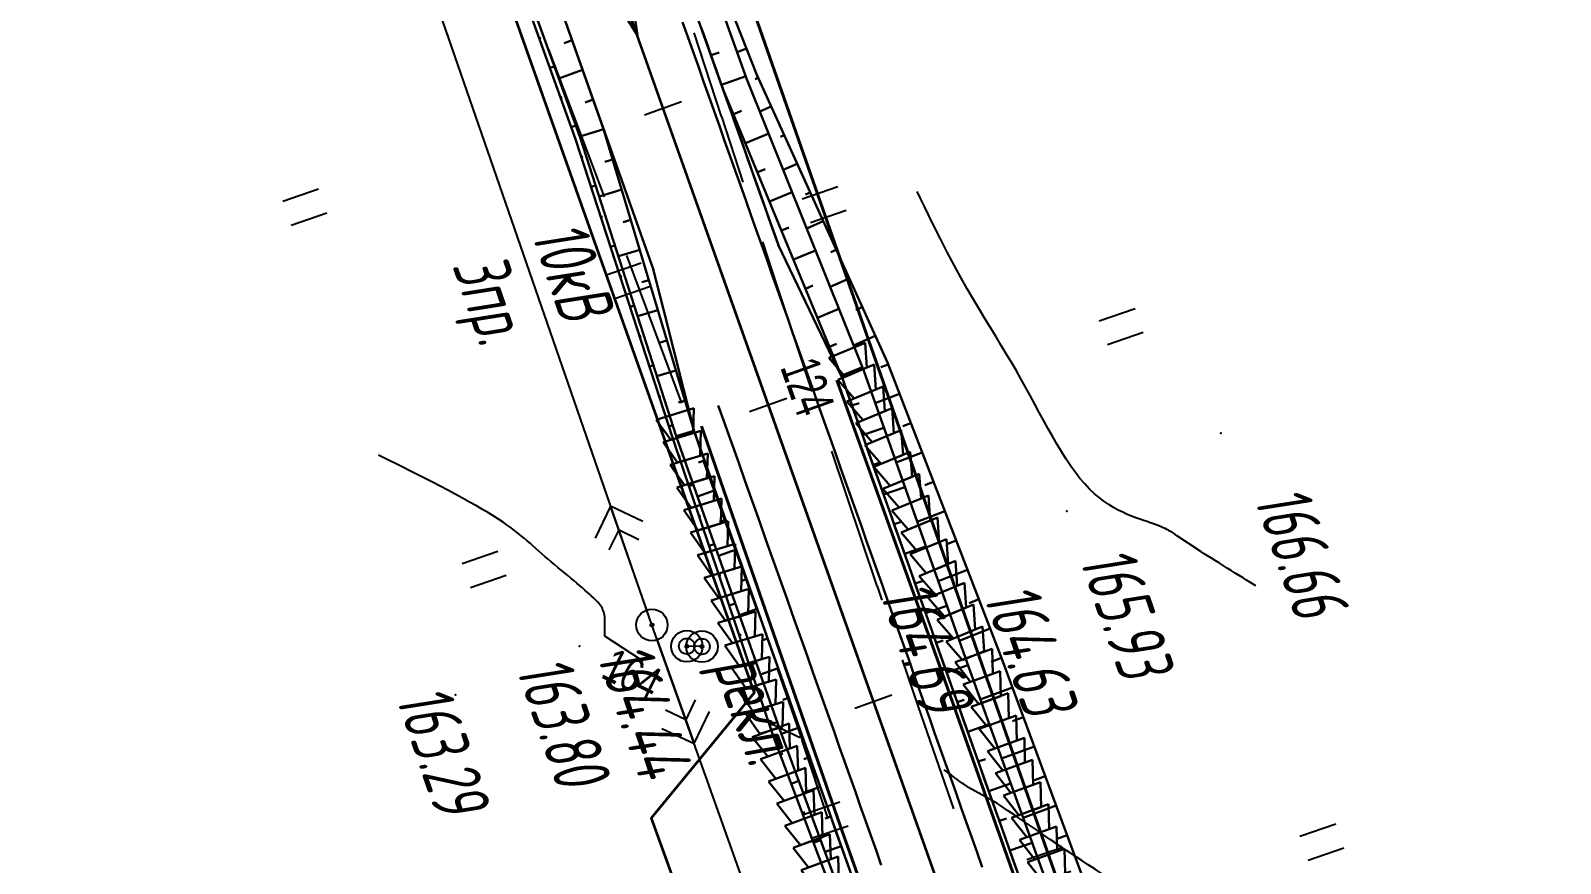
# Model space of a CAD drawing. Header units: millimetres. Extents: x -1799 to 6962, y -1020 to 4121.
# Drawn here: x 6726.9 to 6824.1, y -380.4 to -327.5 of the extents above; entities that cross this region are included whole.
import ezdxf

# ---------------------------------------------------------------- set-up
doc = ezdxf.new("R2010")
doc.units = ezdxf.units.MM
doc.linetypes.add('CONTI', pattern=[0])
for name, color, linetype, lineweight in [('10', 1, 'Continuous', 35), ('КОПИЯ_ОСЬ_13_ОТКОСЫ', 7, 'Continuous', 30), ('КОПИЯ_ОСЬ_ГРАНИЦЫ_ПОЛОС', 7, 'Continuous', 30), ('КОПИЯ_ОСЬ_ОТКОСЫ', 7, 'Continuous', 30), ('Огражд-перила', 1, 'ограждение2', 40), ('ОСЬ_ВЕРХ_ПОКРЫТИЯ_ГРАНИЦЫ_ПОЛОС', 7, 'Continuous', 30), ('ОСЬ_ВЕРХ_ПОКРЫТИЯ_ОСЬ', 1, 'Continuous', 30), ('Уклоны ПЧ', 5, 'Continuous', 30)]:
    doc.layers.add(name, color=color, linetype=linetype, lineweight=lineweight)
for name, color, linetype in [('GOR_BDEFAULT', 212, 'CONTI'), ('NAD_MDEFAULT', 7, 'CONTI'), ('PI_OTDEFAULT', 172, 'CONTI'), ('PI_TTDEFAULT', 5, 'CONTI'), ('SIT_LDEFAULT', 7, 'CONTI'), ('USLZNDEFAULT', 7, 'CONTI'), ('ZAPSKDEFAULT', 7, 'CONTI'), ('канава', 7, 'Continuous'), ('КОПИЯ_ОСЬ_ТАНГЕНСЫ', 1, 'Continuous'), ('ОСЬ_ВЕРХ_ПОКРЫТИЯ_ПИКЕТЫ', 1, 'Continuous'), ('ОСЬ_ВЕРХ_ПОКРЫТИЯ_ТАНГЕНСЫ', 1, 'Continuous'), ('разметка', 7, 'Continuous')]:
    doc.layers.add(name, color=color, linetype=linetype)
doc.layers.get('КОПИЯ_ОСЬ_ОТКОСЫ').off()
doc.styles.add('eskd', font='spds.shx', dxfattribs={"width": 1.2, "oblique": 15})
doc.styles.add('SHRFT', font='TXT', dxfattribs={"width": 3.5})
doc.styles.get("Standard").update_dxf_attribs({"font": 'arial.ttf'})
doc.linetypes.add('ограждение2', pattern='A,0.25,-0.1,[132,ltypeshp.shx,S=0.1,R=0,X=-0.1,Y=0],-0.1,1', length=1.45)

# ---------------------------------------------------------------- blocks, each defined once
blk = doc.blocks.new('BL_2011')
at = {"color": 0}
for p, q in [((0, 0), (0, 2.4)), ((1.6, 0), (1.6, 2.4))]:
    blk.add_line(p, q, dxfattribs=at)
blk = doc.blocks.new('BL_22')
at = {"color": 0}
for radius in [1, 0.5, 0.1]:
    blk.add_circle((0, 0), radius, dxfattribs=at)
blk = doc.blocks.new('BL_26')
at = {"color": 0}
for radius in [1, 0.1]:
    blk.add_circle((0, 0), radius, dxfattribs=at)
blk = doc.blocks.new('6')
at = {"layer": 'канава', "color": 5, "linetype": 'Continuous', "lineweight": 30}
for p, q in [((-1.5, -1.25), (-1.5, 1.25)), ((0, 0.75), (-1.5, 1.25)), ((0, 0.75), (0, -0.75)), ((0, -0.75), (-1.5, -1.25))]:
    blk.add_line(p, q, dxfattribs=at)
blk = doc.blocks.new('*U57')
at = {"layer": 'КОПИЯ_ОСЬ_13_ОТКОСЫ'}
for points in [[(167.954025268555, -197.497573852539), (170.991806030273, -205.969467163086), (178.436233520508, -224.549789428711), (185.103103637695, -243.405914306641), (191.911361694336, -262.211883544922), (193.571472167969, -266.928253173828), (198.455718994141, -281.111450195313), (204.630615234375, -300.142059326172), (211.070358276367, -319.078765869141), (215.846786499023, -332.548065185547), (217.433380126953, -337.051666259766), (217.749450683594, -337.952850341797), (219.445358276367, -342.671234130859), (227.45378112793, -365.043365478516), (235.202590942383, -387.506744384766), (237.642242431641, -394.731353759766), (239.680587768555, -401.089538574219), (245.294326782227, -418.953735351563), (250.745208740234, -436.868255615234), (256.032806396484, -454.831665039063)], [(168.332901000977, -197.363204956055), (171.645889282227, -205.73747253418), (179.936645507813, -224.017608642578), (187.154861450195, -242.678161621094), (194.084701538086, -261.441009521484), (195.791000366211, -266.141021728516), (200.872207641602, -280.254333496094), (206.989624023438, -299.305358886719), (213.308731079102, -318.284820556641)], [(170.984283447266, -204.065139770508), (170.392868041992, -204.299102783203)], [(171.729141235352, -205.921020507813), (171.536056518555, -206.008590698242)], [(172.555221557617, -207.742446899414), (171.833358764648, -208.069839477539)], [(173.381317138672, -209.563873291016), (173.140686035156, -209.673004150391)], [(174.207397460938, -211.385284423828), (173.322525024414, -211.78662109375)], [(175.033477783203, -213.20671081543), (174.738525390625, -213.340484619141)], [(175.859573364258, -215.028137207031), (174.81169128418, -215.503387451172)], [(176.685653686523, -216.849563598633), (176.336364746094, -217.00798034668)], [(177.511734008789, -218.670974731445), (176.300857543945, -219.220169067383)], [(178.337829589844, -220.492401123047), (177.934204101563, -220.67546081543)], [(179.163909912109, -222.313827514648), (177.790023803711, -222.936935424805)], [(179.983245849609, -224.138092041016), (179.514251708984, -224.31950378418)], [(180.704788208008, -226.003402709961), (179.161270141602, -226.600448608398)], [(181.426315307617, -227.868713378906), (180.911819458008, -228.067733764648)], [(182.147857666016, -229.734024047852), (180.495223999023, -230.373291015625)], [(182.869384765625, -231.599334716797), (182.318511962891, -231.812423706055)], [(183.590927124023, -233.464645385742), (181.829162597656, -234.146118164063)], [(184.312454223633, -235.329956054688), (183.725204467773, -235.557113647461)], [(185.033981323242, -237.195266723633), (183.163101196289, -237.918960571289)], [(185.755523681641, -239.060577392578), (185.131896972656, -239.301803588867)], [(186.47705078125, -240.925888061523), (184.497055053711, -241.691787719727)], [(187.196853637695, -242.791854858398), (186.53303527832, -243.037033081055)], [(187.889785766602, -244.667984008789), (185.834777832031, -245.426971435547)], [(188.582702636719, -246.54411315918), (187.897705078125, -246.797103881836)], [(189.275634765625, -248.42024230957), (187.196441650391, -249.188171386719)], [(189.968551635742, -250.296371459961), (189.275497436523, -250.552352905273)], [(190.661483764648, -252.172500610352), (188.558090209961, -252.949356079102)], [(191.354400634766, -254.048629760742), (190.653274536133, -254.307586669922)]]:
    blk.add_lwpolyline(points, dxfattribs=at)
blk = doc.blocks.new('*U60')
at = {"layer": 'КОПИЯ_ОСЬ_13_ОТКОСЫ'}
for points in [[(188.249771118164, -210.277908325195), (191.316787719727, -218.73942565918), (197.436080932617, -237.789764404297), (204.104843139648, -256.645233154297), (211.035614013672, -275.407745361328), (212.702331542969, -280.121765136719), (217.801452636719, -294.228759765625), (224.725631713867, -312.993621826172), (236.184158325195, -345.302124023438), (242.536193847656, -363.539703369141), (248.715698242188, -381.836456298828), (254.722152709961, -400.190734863281), (258.794250488281, -412.875335693359), (263.933166503906, -429.1806640625), (268.937255859375, -445.527862548828), (270.296997070313, -450.325744628906), (275.917633056641, -473.208374023438)], [(187.969863891602, -210.377197265625), (191.021789550781, -218.84407043457), (197.20329284668, -237.872344970703), (203.598739624023, -256.824737548828), (210.67936706543, -275.534088134766), (217.235977172852, -294.429321289063), (224.034790039063, -313.238647460938), (235.194763183594, -345.651977539063)], [(188.715423583984, -212.445571899414), (188.808654785156, -212.411956787109)], [(189.393615722656, -214.327072143555), (189.680038452148, -214.223831176758)], [(190.071807861328, -216.208572387695), (190.167282104492, -216.174163818359)], [(190.750015258789, -218.090072631836), (191.043121337891, -217.984420776367)], [(191.39208984375, -219.983947753906), (191.490875244141, -219.951858520508)], [(192.010025024414, -221.886093139648), (192.297546386719, -221.792694091797)], [(192.627944946289, -223.788238525391), (192.72380065918, -223.757110595703)], [(193.245880126953, -225.690399169922), (193.520858764648, -225.601058959961)], [(193.863815307617, -227.592544555664), (193.955474853516, -227.562759399414)], [(194.481735229492, -229.494689941406), (194.744171142578, -229.409439086914)], [(195.099670410156, -231.396835327148), (195.187149047852, -231.368408203125)], [(195.71760559082, -233.298980712891), (195.967483520508, -233.217803955078)], [(196.335525512695, -235.201126098633), (196.418823242188, -235.174072265625)], [(196.953460693359, -237.103271484375), (197.190811157227, -237.026168823242)], [(197.584213256836, -239.001174926758), (197.663040161133, -238.974578857422)], [(198.223693847656, -240.896179199219), (198.501586914063, -240.80241394043)], [(198.863159179688, -242.791198730469), (198.955795288086, -242.759948730469)], [(199.502624511719, -244.686218261719), (199.835479736328, -244.57389831543)], [(200.14208984375, -246.58122253418), (200.253051757813, -246.543792724609)], [(200.781555175781, -248.47624206543), (201.169372558594, -248.34538269043)], [(201.421035766602, -250.37126159668), (201.550308227539, -250.32763671875)], [(202.060501098633, -252.266265869141), (202.503265380859, -252.11686706543)], [(202.699966430664, -254.161285400391), (202.847564697266, -254.111480712891)], [(203.339431762695, -256.056304931641), (203.837158203125, -255.88835144043)], [(204.019592285156, -257.936767578125), (204.183349609375, -257.874786376953)], [(204.727493286133, -259.807281494141), (205.206008911133, -259.626190185547)], [(205.435409545898, -261.677795410156), (205.594909667969, -261.617431640625)], [(206.143310546875, -263.54833984375), (206.592086791992, -263.378509521484)]]:
    blk.add_lwpolyline(points, dxfattribs=at)
blk = doc.blocks.new('Стрелка')
at = {"layer": 'Уклоны ПЧ', "ltscale": 2}
for points in [[(-0.02342005360436872, -0.04794833697465961), (-0.02342005360436872, 17.97170368749525)], [(-0.02342005360436872, -0.04794833697465961), (-0.5784949510263147, 2.621650927669716)], [(-0.02342005360436872, -0.04794833697465961), (0.5316548438175772, 2.621650927669716)]]:
    blk.add_lwpolyline(points, dxfattribs=at)

msp = doc.modelspace()

# ---------------------------------------------------------------- linework, layer by layer
at = {"layer": '10'}
for points in [[(6272.925964376549, 214.1034807352471), (6326.935964376326, 163.7134807355824), (6390.825964376456, 91.90348073506084), (6445.505964376624, 26.0234807351726), (6488.065964376679, -17.69651926456663), (6602.5159643764, -114.8665192644921), (6670.755964376624, -176.5265192646411), (6691.375964376735, -194.2265192648274), (6715.475964376363, -214.9065192645294), (6720.355964376717, -219.0965192649392), (6734.475964376363, -237.2965192651254), (6740.0159643764, -244.4265192650137), (6757.115964376493, -284.9065192645294), (6764.7659643764, -303.0365192644176), (6770.365964376493, -319.0665192646784), (6793.345964376475, -384.8365192651627), (6802.165964376307, -388.7765192646411), (6818.2659643764, -433.0765192644549), (6818.2659643764, -433.0765192644549), (6854.475964376363, -549.1065192647156), (6853.295964376661, -551.0265192646411), (6857.045964376661, -557.0565192649019), (6862.995964376381, -576.4965192643804), (6882.057643815186, -646.6928712405143)], [(6752.275964376642, -311.3265192644549), (6772.898430182258, -369.5730222562206), (6766.355964376717, -377.5365192644176), (6789.925964376549, -442.6465192647529), (6789.925964376549, -442.6465192647529), (6791.775964376642, -448.8865192649764), (6808.725964376363, -470.9065192645294), (6808.725964376363, -470.9065192645294), (6813.305964376437, -485.1965192645666), (6815.945964376568, -493.4865192646039), (6823.975964376363, -518.6565192645294), (6836.215964376586, -558.0265192646411), (6827.635964376512, -564.4465192645666), (6830.275964376642, -572.7565192650882), (6838.855964376717, -566.5165192648647), (6843.135964376512, -580.7965192651254)], [(6862.995964376381, -576.4965192643804), (6857.045964376661, -557.0565192649019), (6853.295964376661, -551.0265192646411), (6854.475964376363, -549.1065192647156), (6818.2659643764, -433.0765192644549), (6818.2659643764, -433.0765192644549), (6802.165964376307, -388.7765192646411), (6793.345964376475, -384.8365192651627), (6770.365964376493, -319.0665192646784)]]:
    msp.add_lwpolyline(points, dxfattribs=at)
at = {"layer": 'GOR_BDEFAULT', "color": 212, "flags": 128}
for points, elevation in [([(6783.721700376433, -338.6807852644351), (6783.491700376451, -338.200781264889), (6783.251700376402, -337.7107832651463)], 166), ([(6804.78170037643, -362.7707892643166), (6804.601700376437, -362.6607882646722), (6804.401700376426, -362.5407852647704), (6804.191700376405, -362.4107882646722), (6803.961700376423, -362.2707892643166), (6803.721700376433, -362.1207872643945), (6803.471700376433, -361.9607832651463), (6803.211700376423, -361.8007872650278), (6802.961700376423, -361.6407842650888), (6802.701700376414, -361.4807882649702), (6802.441700376405, -361.3207842647907), (6802.191700376405, -361.1707832651091), (6801.951700376414, -361.0107872649905), (6801.711700376423, -360.8707872643945), (6801.501700376402, -360.7307882649702), (6801.29170037644, -360.6007832648111), (6799.741700376451, -359.5807862650481), (6799.681700376395, -359.530783264513), (6799.621700376398, -359.4907822642353), (6799.551700376449, -359.4407872646925), (6799.481700376442, -359.3907842650888), (6799.401700376426, -359.3407882653055), (6799.3117003764, -359.3007872650278), (6799.221700376433, -359.2407822642353), (6799.121700376398, -359.1907872646925), (6799.011700376412, -359.1407842650888), (6798.891700376416, -359.0807862650481), (6798.751700376402, -359.0207892643166), (6798.611700376447, -358.9607832651463), (6798.441700376405, -358.9007862644148), (6798.271700376421, -358.8307862650481), (6798.071700376409, -358.7607872649905), (6797.861700376447, -358.6907872646925), (6797.641700376416, -358.6207872643945), (6797.401700376426, -358.5407852647704), (6797.141700376416, -358.450781264889), (6796.881700376407, -358.3507832648111), (6796.601700376437, -358.2307882649702), (6796.321700376409, -358.1007832648111), (6796.03170037643, -357.9607832651463), (6795.731700376442, -357.7907852647704), (6795.431700376395, -357.6107852641371), (6795.121700376398, -357.4007862644148), (6794.8117003764, -357.1707832651091), (6794.511700376412, -356.9107882646722), (6794.201700376414, -356.6207872643945), (6793.901700376426, -356.3007872650278), (6793.601700376437, -355.950781264889), (6793.3117003764, -355.5707842647907), (6793.021700376421, -355.1607882646722), (6792.731700376442, -354.7307882649702), (6792.441700376405, -354.2707892643166), (6792.161700376435, -353.8007872650278), (6791.871700376398, -353.3107822645334), (6791.591700376428, -352.8007872650278), (6791.301700376449, -352.280783264513), (6791.011700376412, -351.7507842644927), (6790.731700376442, -351.2207862647128), (6790.431700376395, -350.6807852644351), (6790.141700376416, -350.1507862644148), (6789.841700376428, -349.6107852641371), (6789.54170037644, -349.0807862650481), (6789.231700376442, -348.5507872650278), (6788.921700376444, -348.030783264513), (6788.601700376437, -347.5007842644927), (6788.271700376421, -346.9607832651463), (6787.931700376395, -346.4007862644148), (6787.571700376409, -345.8307862650481), (6787.211700376423, -345.2207862647128), (6786.831700376419, -344.5807862650481), (6786.441700376405, -343.9007862644148), (6786.04170037644, -343.1807852644351), (6785.611700376447, -342.4007862644148), (6785.171700376444, -341.5707842647907), (6784.711700376423, -340.6807852644351), (6784.221700376433, -339.7207862647128), (6783.721700376433, -338.6807852644351)], 166), ([(6765.741700376451, -367.5007842644927), (6763.411700376435, -365.9607832651463), (6763.401700376426, -365.8907842650888), (6763.401700376426, -365.8107822645334), (6763.401700376426, -365.7207862647128), (6763.401700376426, -365.6307822648314), (6763.411700376435, -365.5407852647704), (6763.411700376435, -365.4407872646925), (6763.411700376435, -365.3407882653055), (6763.421700376444, -365.2407822642353), (6763.421700376444, -365.1407842650888), (6763.421700376444, -365.0407852647704), (6763.421700376444, -364.9407872646925), (6763.421700376444, -364.8307862650481), (6763.411700376435, -364.7307882649702), (6763.391700376416, -364.6307822648314), (6763.371700376398, -364.5407852647704), (6763.351700376437, -364.450781264889), (6763.3117003764, -364.3507832648111), (6763.271700376421, -364.2607872649905), (6763.231700376442, -364.1807852644351), (6763.171700376444, -364.0907882653055), (6763.111700376447, -364.0007842644927), (6763.04170037644, -363.9107882646722), (6762.961700376423, -363.8107822645334), (6762.871700376398, -363.7207862647128), (6762.78170037643, -363.6207872643945), (6762.671700376444, -363.5107872649905), (6762.551700376449, -363.4007862644148), (6762.421700376444, -363.2907852647704), (6762.29170037644, -363.1707832651091), (6762.141700376416, -363.0407852647704), (6761.981700376442, -362.9007862644148), (6761.8117003764, -362.7507842644927), (6761.631700376407, -362.6007832648111), (6761.441700376405, -362.4407872646925), (6761.241700376451, -362.280783264513), (6761.051700376449, -362.1107852641371), (6760.841700376428, -361.9407872646925), (6760.631700376407, -361.7707892643166), (6760.431700376395, -361.6007832648111), (6760.221700376433, -361.4207832651091), (6760.011700376412, -361.2507842644927), (6759.801700376449, -361.0707842647907), (6759.601700376437, -360.9007862644148), (6759.401700376426, -360.7307882649702), (6759.211700376423, -360.5607822645334), (6759.021700376421, -360.3907842650888), (6758.841700376428, -360.2307882649702), (6758.661700376435, -360.0707842647907), (6758.471700376433, -359.9107882646722), (6758.29170037644, -359.7507842644927), (6758.091700376428, -359.5907882653055), (6757.891700376416, -359.4307852644351), (6757.681700376395, -359.2607872649905), (6757.451700376414, -359.0907882653055), (6757.211700376423, -358.9207832651091), (6756.941700376405, -358.7307882649702), (6756.661700376435, -358.5407852647704), (6756.351700376437, -358.3507832648111), (6756.011700376412, -358.1407842650888), (6755.641700376416, -357.9207832651091), (6755.251700376402, -357.6907872646925), (6754.821700376409, -357.450781264889), (6754.371700376398, -357.2107832651463), (6753.911700376435, -356.950781264889), (6753.431700376395, -356.700781264889), (6752.941700376405, -356.450781264889), (6752.451700376414, -356.1907872646925), (6751.961700376423, -355.9407872646925), (6751.481700376442, -355.700781264889), (6751.021700376421, -355.4607832651463), (6750.571700376409, -355.2407822642353), (6750.141700376416, -355.0207892643166), (6749.741700376451, -354.8207842647907), (6749.371700376398, -354.6407842650888), (6749.03170037643, -354.4707862647128)], 164), ([(6775.831700376419, -372.3407882653055), (6775.761700376412, -372.4107882646722), (6773.721700376433, -371.4207832651091)], 164), ([(6797.571700376409, -382.6907872646925), (6796.841700376428, -382.2307882649702), (6796.181700376395, -381.8107822645334), (6795.581700376419, -381.4307852644351), (6795.04170037644, -381.0907882653055), (6794.5617003764, -380.7707892643166), (6794.121700376398, -380.4907822642353), (6793.721700376433, -380.2307882649702), (6793.361700376447, -380.0007842644927), (6793.04170037644, -379.780783264513), (6792.741700376451, -379.5807862650481), (6792.461700376423, -379.3907842650888), (6792.201700376414, -379.2207862647128), (6791.951700376414, -379.0407852647704), (6791.701700376414, -378.8807822648314), (6791.461700376423, -378.7107832651463), (6791.211700376423, -378.5407852647704), (6790.961700376423, -378.3707872643945), (6790.711700376423, -378.1907872646925), (6790.451700376414, -378.0207892643166), (6790.201700376414, -377.8507832648111), (6789.951700376414, -377.6807852644351), (6789.701700376414, -377.5107872649905), (6789.461700376423, -377.3507832648111), (6789.231700376442, -377.1907872646925), (6789.001700376402, -377.0407852647704), (6788.78170037643, -376.9007862644148), (6788.571700376409, -376.7607872649905), (6788.381700376407, -376.6307822648314), (6788.191700376405, -376.5207892643166), (6788.021700376421, -376.4107882646722), (6786.521700376421, -375.5807862650481), (6786.421700376444, -375.5107872649905), (6786.321700376409, -375.450781264889), (6786.221700376433, -375.3707872643945), (6786.111700376447, -375.3007872650278), (6785.991700376451, -375.2207862647128), (6785.881700376407, -375.1307822648314), (6785.771700376421, -375.0507872650278), (6785.651700376426, -374.9707862647128), (6785.54170037644, -374.8807822648314), (6785.431700376395, -374.8007872650278), (6785.331700376419, -374.7307882649702), (6785.231700376442, -374.6507862644148), (6785.141700376416, -374.5807862650481), (6785.0617003764, -374.5207892643166), (6784.981700376442, -374.4607832651463)], 164)]:
    msp.add_lwpolyline(points, dxfattribs=dict(at, elevation=elevation))
at = {"layer": 'PI_TTDEFAULT', "color": 5}
for p in [(6802.5617003764, -353.0707842647907, 166.663), (6792.761700376412, -358.030783264513, 165.93), (6766.401700376426, -365.2607872649905, 164.443), (6761.801700376449, -366.6107852641371, 163.799), (6753.921700376444, -369.700781264889, 163.293)]:
    msp.add_point(p, dxfattribs=at)
at = {"layer": 'SIT_LDEFAULT', "color": 7}
for p, q in [((6766.401700376426, -365.2607872649905), (6748.101700376437, -312.4107882646722)), ((6770.831700376419, -332.9607832651463), (6769.081700376419, -327.6307822648314)), ((6759.821700376409, -328.700781264889), (6762.621700376398, -336.0807862650481)), ((6772.211700376423, -337.1207872643945), (6770.841700376428, -332.9607832651463)), ((6762.631700376407, -336.0807862650481), (6763.371700376398, -338.0507872650278)), ((6774.371700376398, -343.7207862647128), (6773.451700376414, -340.9207832651091)), ((6764.78170037643, -341.7907852647704), (6766.53170037643, -346.4407872646925)), ((6776.591700376428, -350.4207832651091), (6774.371700376398, -343.7207862647128)), ((6766.53170037643, -346.4407872646925), (6768.28170037643, -351.1607882646722)), ((6780.721700376433, -362.8007872650278), (6777.841700376428, -354.2207862647128)), ((6769.671700376444, -354.9007862644148), (6770.231700376442, -356.4107882646722)), ((6770.231700376442, -356.4107882646722), (6773.071700376409, -364.3107822645334)), ((6763.78170037643, -357.700781264889), (6762.79170037644, -359.7407822642353)), ((6766.071700376409, -364.3207842647907), (6763.78170037643, -357.700781264889)), ((6765.821700376409, -358.6907872646925), (6763.78170037643, -357.700781264889)), ((6763.691700376405, -360.4807882649702), (6764.3117003764, -359.2107832651463)), ((6764.3117003764, -359.2107832651463), (6765.581700376419, -359.8307862650481)), ((6781.03170037643, -363.6907872646925), (6780.731700376442, -362.8007872650278)), ((6785.611700376447, -419.2607872649905), (6766.401700376426, -365.2607872649905)), ((6766.741700376451, -366.200781264889), (6769.081700376419, -372.8007872650278)), ((6769.581700376419, -366.6307822648314), (6768.621700376398, -366.6107852641371)), ((6774.391700376416, -368.0907882653055), (6775.941700376405, -372.5907882653055)), ((6783.341700376428, -370.4707862647128), (6782.321700376409, -367.4807882649702)), ((6769.151700376426, -370.0107872649905), (6768.551700376449, -371.2907852647704)), ((6768.551700376449, -371.2907852647704), (6767.271700376421, -370.6807852644351)), ((6769.081700376419, -372.8007872650278), (6770.051700376449, -370.7507842644927)), ((6785.581700376419, -376.9407872646925), (6783.341700376428, -370.4707862647128)), ((6767.04170037644, -371.8307862650481), (6769.081700376419, -372.8007872650278)), ((6775.931700376395, -372.5907882653055), (6777.581700376419, -377.5707842647907))]:
    msp.add_line(p, q, dxfattribs=at)
at = {"layer": 'КОПИЯ_ОСЬ_13_ОТКОСЫ'}
for points in [[(6763.016559617807, -308.9304142106203), (6770.874958055307, -331.0822696793703), (6778.503864305307, -349.5974063981203), (6816.708942430307, -457.3132267106203), (6823.093708055307, -475.6452579606203), (6829.304645555307, -494.0368595231203), (6835.342731492807, -512.4865665543703), (6839.420856492807, -525.1911563981203), (6844.622028367807, -541.6950626481203), (6849.684528367807, -558.2419376481203), (6854.607379930307, -574.8308048356203)], [(6756.983825508893, -315.849418036255), (6763.335388008893, -333.756644598755), (6769.078552071393, -352.940238348755), (6807.280700508893, -460.646781317505), (6813.634216133893, -478.889945380005), (6819.815856758893, -497.192191473755), (6825.823669258893, -515.551566473755), (6829.895934883893, -528.237601630005), (6835.072692696393, -544.660941473755), (6840.109802071393, -561.127250067505), (6845.009216133893, -577.635550848755)], [(6769.381793992807, -322.0627384293703), (6772.418903367807, -330.5349063981203), (6779.863239305307, -349.1149845231203), (6786.530231492807, -367.9709415543703), (6793.338825242807, -386.7770938981203), (6794.998981492807, -391.4934024918703), (6799.882770555307, -405.6765079606203), (6806.057575242807, -424.7072696793703), (6812.498004930307, -443.6437931168703), (6817.274372117807, -457.1130313981203), (6818.860309617807, -461.6169376481203), (6819.176715867807, -462.5178165543703), (6820.873004930307, -467.2365665543703), (6828.880817430307, -489.6086368668703), (6836.629840867807, -512.0720157731203), (6839.069293992807, -519.2966251481203), (6841.108356492807, -525.6545353043703), (6846.721637742807, -543.5187931168703), (6852.172809617807, -561.4333438981203), (6857.459918992807, -579.3967228043703)], [(6758.780700508893, -325.823050848755), (6761.847106758893, -334.284476630005), (6767.967223946393, -353.334769598755), (6774.635192696393, -372.190238348755), (6781.565856758893, -390.952445380005), (6783.232848946393, -395.666800848755), (6788.332458321393, -409.773734442505), (6795.256286446393, -428.538382880005), (6806.715270821393, -460.846976630005), (6813.066833321393, -479.084769598755), (6819.246520821393, -497.381156317505), (6825.252380196393, -515.735648505005), (6829.324645821393, -528.420218817505), (6834.464294258893, -544.725394598755), (6839.468200508893, -561.072562567505), (6840.827575508893, -565.870902411255), (6846.448669258893, -588.753226630005)], [(6761.333434883893, -328.111625067505), (6760.819763008893, -328.293753973755)], [(6770.158161180307, -329.0607853043703), (6770.667926805307, -328.8796329606203)], [(6762.002380196393, -329.996390692505), (6760.487731758893, -330.533500067505)], [(6770.827106492807, -330.9455509293703), (6772.370075242807, -330.3981876481203)], [(6762.670348946393, -331.881644598755), (6762.165466133893, -332.060355536255)], [(6771.581989305307, -332.7976017106203), (6772.086872117807, -332.5895938981203)], [(6763.338317696393, -333.766410223755), (6761.823669258893, -334.220023505005)], [(6772.343708055307, -334.6467228043703), (6773.822223680307, -334.0373478043703)], [(6763.912536446393, -335.682425848755), (6763.407653633893, -335.833793036255)], [(6773.105426805307, -336.4958438981203), (6773.598590867807, -336.2927188981203)], [(6764.485778633893, -337.598441473755), (6763.050231758893, -338.028128973755)], [(6773.868122117807, -338.3449649918703), (6775.310504930307, -337.7507267106203)], [(6765.059020821393, -339.514457098755), (6764.580505196393, -339.658011786255)], [(6774.629840867807, -340.1940860856203), (6775.110309617807, -339.9958438981203)], [(6765.633239571393, -341.430472723755), (6764.273864571393, -341.837211005005)], [(6775.391559617807, -342.0432071793703), (6776.797809617807, -341.4636173356203)], [(6766.206481758893, -343.346488348755), (6765.753356758893, -343.482230536255)], [(6776.153278367807, -343.8928165543703), (6776.622028367807, -343.6994571793703)], [(6766.780700508893, -345.262503973755), (6765.497497383893, -345.646781317505)], [(6776.914997117807, -345.7419376481203), (6778.286090867807, -345.1769962418703)], [(6767.353942696393, -347.178519598755), (6766.926208321393, -347.306449286255)], [(6777.676715867807, -347.5910587418703), (6778.133747117807, -347.4025821793703)], [(6778.438434617807, -349.4401798356203), (6779.773395555307, -348.8903751481203)], [(6767.927184883893, -349.094535223755), (6766.721130196393, -349.455863348755)], [(6768.501403633893, -351.010550848755), (6768.099059883893, -351.130668036255)], [(6779.115192430307, -351.3220157731203), (6779.569293992807, -351.1613712418703)], [(6779.784137742807, -353.2072696793703), (6781.140583055307, -352.7258243668703)], [(6769.074645821393, -352.926566473755), (6767.944763008893, -353.264945380005)], [(6769.742614571393, -354.811332098755), (6769.371520821393, -354.943168036255)], [(6780.452106492807, -355.0920353043703), (6780.904254930307, -354.9318790543703)], [(6770.411559883893, -356.696586005005), (6769.295348946393, -357.092093817505)], [(6781.121051805307, -356.9768009293703), (6782.473590867807, -356.4973087418703)], [(6771.079528633893, -358.581351630005), (6770.707458321393, -358.713187567505)], [(6781.789997117807, -358.8620548356203), (6782.240192430307, -358.7018985856203)], [(6771.748473946393, -360.466117255005), (6770.629333321393, -360.863089911255)], [(6782.457965867807, -360.7468204606203), (6783.806598680307, -360.2683048356203)], [(6772.416442696393, -362.351371161255), (6772.043395821393, -362.483695380005)], [(6783.126911180307, -362.6315860856203), (6783.576129930307, -362.4724063981203)], [(6773.085388008893, -364.236136786255), (6771.963317696393, -364.634086005005)], [(6783.794879930307, -364.5168399918703), (6785.140583055307, -364.0397892106203)], [(6773.754333321393, -366.121390692505), (6773.380309883893, -366.253714911255)], [(6784.463825242807, -366.4016056168703), (6784.912067430307, -366.2429142106203)], [(6774.422302071393, -368.006156317505), (6773.297302071393, -368.405570380005)], [(6785.132770555307, -368.2868595231203), (6786.473590867807, -367.8107853043703)], [(6775.091247383893, -369.890921942505), (6774.716247383893, -370.024222723755)], [(6785.800739305307, -370.1716251481203), (6786.248004930307, -370.0129337418703)], [(6775.759216133893, -371.776175848755), (6774.630309883893, -372.176566473755)], [(6786.469684617807, -372.0563907731203), (6787.833942430307, -371.5725040543703)], [(6776.428161446393, -373.660941473755), (6776.052184883893, -373.794242255005)], [(6787.137653367807, -373.9416446793703), (6787.592731492807, -373.7800235856203)], [(6777.097106758893, -375.545707098755), (6776.017028633893, -375.929007880005)], [(6787.806598680307, -375.8264103043703), (6789.196247117807, -375.3337345231203)], [(6777.765075508893, -377.430961005005), (6777.405700508893, -377.558402411255)], [(6788.475543992807, -377.7111759293703), (6788.938434617807, -377.5471134293703)], [(6789.143512742807, -379.5964298356203), (6790.557575242807, -379.0949649918703)], [(6778.434020821393, -379.315726630005), (6777.402770821393, -379.681449286255)]]:
    msp.add_lwpolyline(points, dxfattribs=at)
at = {"layer": 'КОПИЯ_ОСЬ_ГРАНИЦЫ_ПОЛОС'}
for points in [[(6768.351178428662, -326.9570122795058), (6768.685287433947, -327.898983863729), (6769.019396439175, -328.8409554488835), (6769.35350544446, -329.7829270349694), (6769.687614449775, -330.7248986201239), (6770.02172345506, -331.6668702052784), (6770.355832460316, -332.608841790433), (6770.689941465514, -333.5508133765188), (6771.024050470829, -334.4927849626047), (6771.358159476085, -335.4347565477592), (6771.692268481429, -336.3767281357077), (6772.026377486627, -337.3186997199309), (6772.360486491942, -338.2606713050855), (6772.694595497169, -339.2026428921026), (6773.028704502483, -340.1446144781885), (6773.362813507769, -341.086586063343), (6773.696922513083, -342.0285576475662), (6774.031031518281, -342.9705292345834), (6774.365140523538, -343.9125008188066), (6774.699249528823, -344.8544724067551), (6775.033358534138, -345.7964439919097), (6775.367467539452, -346.7384155770642), (6775.70157654465, -347.6803871640814), (6776.035685549907, -348.6223587483046), (6776.369794555221, -349.5643303343904), (6776.703903560507, -350.506301919545), (6777.038012565821, -351.4482735056308), (6777.372121571048, -352.3902450907854), (6777.706230576334, -353.3322166768712), (6778.04033958159, -354.2741882620257), (6778.374448586905, -355.2161598481116), (6778.70855759219, -356.1581314351288), (6779.042666597446, -357.100103019352), (6779.376775602703, -358.0420746054378), (6779.710884607959, -358.9840461915237), (6780.044993613245, -359.9260177766782), (6780.379102618559, -360.8679893618328), (6780.713211623874, -361.8099609479186), (6781.047320629072, -362.7519325330732), (6781.381429634328, -363.693904119159), (6781.715538639555, -364.6358757052449), (6782.049647644928, -365.5778472903994), (6782.383756650155, -366.5198188755539), (6782.71786565547, -367.4617904625711), (6783.051974660726, -368.4037620477256), (6783.386083665982, -369.3457336328802), (6783.720192671239, -370.287705218966), (6784.054301676524, -371.2296768041206), (6784.38841068178, -372.1716483902064), (6784.722519687095, -373.1136199762923), (6785.056628692351, -374.0555915605155), (6785.390737697608, -374.9975631466014), (6785.724846702893, -375.9395347326872), (6786.058955708208, -376.8815063187731), (6786.393064713464, -377.8234779039276), (6786.727173718749, -378.7654494900135), (6787.061282723977, -379.707421075168), (6787.395391729291, -380.6493926603225)], [(6769.478695771142, -327.1444355161739), (6769.812416590963, -328.0853126706434), (6770.146137410726, -329.0261898232502), (6770.479858230576, -329.9670669767884), (6770.813579050338, -330.9079441303265), (6771.147299870188, -331.8488212838647), (6771.481020689922, -332.7896984383342), (6771.814741509772, -333.7305755900097), (6772.148462329535, -334.6714527426166), (6772.482183149385, -335.6123298970861), (6772.815903969147, -336.5532070506242), (6773.149624788968, -337.4940842041624), (6773.48334560876, -338.4349613567692), (6773.817066428523, -339.3758385103074), (6774.150787248314, -340.3167156638456), (6774.484508068164, -341.2575928164524)]]:
    msp.add_lwpolyline(points, dxfattribs=at)
at = {"layer": 'КОПИЯ_ОСЬ_ТАНГЕНСЫ'}
msp.add_line((6737.141700375863, -247.9407852642116), (6821.671700375862, -486.2607852645097), dxfattribs=at)
at = {"layer": 'Огражд-перила', "ltscale": 7}
for points in [[(6896.699970775322, -723.345087527844), (6890.147236416446, -719.9872980840382, -0.1475824203370965), (6888.554061754558, -714.8743539867801, 0.04430331731203032), (6884.465872216833, -689.142214954446), (6884.465872216833, -689.142214954446), (6884.465872216833, -689.142214954446), (6884.465872216833, -689.142214954446), (6880.875368593299, -675.3580992823345), (6876.4580462658, -657.1531540347141), (6872.977820395094, -643.265764396253), (6865.470969887459, -614.7007810953883), (6853.400183557833, -571.7820434873802), (6843.093586498706, -538.1586087481928), (6828.064960279045, -491.4940254377079), (6818.207095307802, -462.5266943896067), (6803.204515458385, -420.1498818980408), (6784.642272839274, -367.7077661422891), (6778.158112124345, -349.7140445863706)], [(6769.559094593928, -352.6194144129631), (6778.370573029455, -378.000170499633), (6801.678195132272, -443.9216774260503), (6813.542231009525, -477.4106660164771), (6825.830482618398, -514.2630724940327), (6834.960088008558, -543.4683122211945), (6844.278731439766, -574.2018595762429), (6853.431460014001, -606.0824808698026), (6861.012858972341, -634.2975450713066), (6866.967126455953, -657.3297560779256), (6871.54801852548, -675.4933165177581, -0.01248842706283871), (6876.823875132783, -700.7674777680886, -0.04068942116041908), (6878.213670711071, -717.5811461979401, -0.0397619767541847), (6876.682746268905, -733.8037401387346, -0.05601401085613027), (6870.452233845406, -752.457892417523, -0.09593303140637646), (6837.383606022961, -790.6900204183412), (6811.372597156742, -812.8604176878807), (6779.640669921626, -839.9001350026456), (6746.176065044865, -868.4663905739662), (6738.052974849337, -875.4075873983902, -0.4595095633078488), (6730.063475652432, -874.698908350977, -1.674407057484212)]]:
    msp.add_lwpolyline(points, format="xyb", dxfattribs=at)
at = {"layer": 'ОСЬ_ВЕРХ_ПОКРЫТИЯ_ГРАНИЦЫ_ПОЛОС'}
for points in [[(6756.983825508893, -315.849418036255), (6766.505602488944, -342.6947808168707)], [(6769.591236989751, -327.4617290595424), (6769.925167707823, -328.403197991277), (6770.259098425866, -329.3446669220803), (6770.593029143851, -330.2861358538148), (6770.926959861923, -331.2276047836867), (6771.260890579966, -332.16907371449), (6771.594821297922, -333.1105426443619), (6771.928752016023, -334.0520115751651), (6772.262682733979, -334.993480507831), (6772.59661345208, -335.9349494377029), (6772.930544170124, -336.8764183666435), (6773.264474888167, -337.8178872993094), (6773.59840560621, -338.7593562319753), (6773.932336324253, -339.7008251599846), (6774.266267042267, -340.6422940917191), (6774.484508067786, -341.2575928164524)], [(6774.433232401274, -341.1130285575864), (6777.900648181831, -348.3405786665035)], [(6766.488074684525, -342.6453586077196), (6766.488074684525, -342.6453586077196), (6767.132868311406, -345.2075255676982)], [(6767.132868311406, -345.2075255676982), (6769.078877210335, -352.9402318118018), (6769.412968633007, -353.8821538254497), (6769.747060055592, -354.8240758390975), (6770.081151478322, -355.7659978536767), (6770.415242900965, -356.7079198682559), (6770.749334323637, -357.6498418800411), (6771.08342574625, -358.5917638955516), (6771.417517168951, -359.5336859091994), (6771.751608591565, -360.4756079237786), (6772.085700014266, -361.4175299374265), (6772.419791436909, -362.359451952937), (6772.753882859522, -363.3013739665848), (6773.087974282253, -364.2432959793014), (6773.422065704837, -365.1852179938805), (6773.756157127538, -366.1271400075284), (6774.090248550181, -367.0690620230389), (6774.424339972795, -368.0109840366868), (6774.758431395496, -368.9529060503346), (6775.09252281811, -369.8948280639825), (6775.426614240781, -370.8367500776303), (6775.760705663482, -371.7786720912782), (6776.094797086125, -372.720594104926), (6776.42888850871, -373.6625161204365), (6776.762979931411, -374.6044381340844), (6777.097071354112, -375.5463601495949), (6777.431162776755, -376.4882821632427), (6777.765254199398, -377.4302041750279), (6778.099345621982, -378.3721261914698), (6778.433437044683, -379.3140482041863), (6778.767528467384, -380.2559702187655), (6779.101619889969, -381.1978922333446)], [(6777.900648181831, -348.3405786665035), (6778.503592811825, -349.5973683917773), (6778.503592811825, -349.5973683917773), (6778.837684234439, -350.5392904082191), (6779.171775657111, -351.4812124200043), (6779.505867079812, -352.4231344355148), (6779.839958502425, -353.3650564491627), (6780.174049925039, -354.3069784656045), (6780.50814134774, -355.248900478321), (6780.842232770354, -356.1908224919689), (6781.176324193084, -357.1327445056168), (6781.510415615698, -358.0746665201959), (6781.844507038311, -359.0165885338438), (6782.178598461012, -359.9585105474916), (6782.512689883655, -360.9004325620708), (6782.846781306356, -361.8423545757187), (6783.18087272897, -362.7842765902978), (6783.514964151584, -363.7261986039457), (6783.849055574256, -364.6681206166622), (6784.183146996986, -365.6100426331041), (6784.51723841957, -366.5519646458206), (6784.851329842271, -367.4938866603998), (6785.185421264885, -368.4358086740476), (6785.519512687528, -369.3777306876955), (6785.853604110258, -370.3196527013433), (6786.187695532843, -371.2615747149912), (6786.521786955544, -372.2034967305017), (6786.855878378245, -373.1454187432182), (6787.189969800829, -374.0873407587287), (6787.524061223501, -375.0292627714452), (6787.858152646115, -375.9711847850931), (6788.192244068816, -376.9131068006036), (6788.52633549143, -377.8550288151828), (6788.860426914131, -378.7969508288306), (6789.194518336744, -379.7388728424785), (6789.528609759474, -380.6807948570577)], [(6770.622883265847, -351.3104368239519), (6770.956994588583, -352.2524149451283), (6771.291105911319, -353.1943930625794), (6771.625217234143, -354.1363711828244), (6771.959328556908, -355.0783493030694), (6772.293439879673, -356.0203274233145), (6772.627551202468, -356.9623055444908), (6772.961662525262, -357.9042836600793), (6773.295773847998, -358.8462617803243), (6773.629885170763, -359.7882399005694), (6773.963996493587, -360.7302180208144), (6774.298107816323, -361.6721961382655), (6774.632219139146, -362.6141742594418), (6774.966330461912, -363.5561523806182), (6775.300441784677, -364.4981304980693), (6775.634553107471, -365.4401086164517), (6775.968664430266, -366.3820867366967), (6776.302775753089, -367.3240648550791), (6776.636887075825, -368.2660429762554), (6776.97099839859, -369.2080210955692), (6777.305109721414, -370.1499992158142), (6777.63922104415, -371.0919773341966), (6777.973332366915, -372.0339554544416), (6778.30744368971, -372.9759335737554), (6778.641555012504, -373.9179116930691), (6778.97566633524, -374.8598898114515), (6779.309777658034, -375.8018679316965), (6779.64388898077, -376.7438460528729), (6779.978000303565, -377.6858241712553), (6780.312111626359, -378.627802290569), (6780.646222949124, -379.5697804117453), (6780.980334271919, -380.5117585301277)]]:
    msp.add_lwpolyline(points, dxfattribs=at)
at = {"layer": 'ОСЬ_ВЕРХ_ПОКРЫТИЯ_ОСЬ'}
msp.add_lwpolyline([(6760.766677259418, -314.5479601245252), (6811.33174127446, -457.1087794327987), (6811.33174127446, -457.1087794327987, -0.007543825178999999), (6831.127432122021, -515.7114785579843), (6831.127432122021, -515.7114785579843), (6833.954433742309, -524.5164192966995), (6833.954433742309, -524.5164192966995, -0.017489316032), (6872.98203850035, -662.4707011492801)], format="xyb", dxfattribs=at)
at = {"layer": 'ОСЬ_ВЕРХ_ПОКРЫТИЯ_ПИКЕТЫ'}
for p, q in [((6765.927418724643, -332.8372268281755), (6768.283597625306, -332.0015109717724)), ((6772.613145560734, -351.6866580290598), (6774.969324461455, -350.8509421745193)), ((6772.613145560734, -351.6866580290598), (6774.969324461455, -350.8509421745193)), ((6779.298872397174, -370.536089232738), (6781.655051297139, -369.7003733763349))]:
    msp.add_line(p, q, dxfattribs=at)
at = {"layer": 'ОСЬ_ВЕРХ_ПОКРЫТИЯ_ТАНГЕНСЫ'}
msp.add_line((6737.141700375863, -247.9407852642116), (6821.671700375862, -486.2607852645097), dxfattribs=at)
at = {"layer": 'разметка', "lineweight": 30, "ltscale": 7}
msp.add_lwpolyline([(6683.235252673107, -202.2379388330382, -0.01642062526447804), (6708.994362727108, -225.067237867589, -0.06926750609276483), (6737.030448202344, -259.5587710101036, -0.03751979743974645), (6750.466634499791, -286.8984782151756, -0.01173717839508934), (6760.766677259593, -314.5479601245252), (6773.313698135529, -349.9224545653788), (6811.583935398909, -457.8198039639619, -0.007543825180443878), (6830.896804518628, -514.9931689655286, -0.0008939155242828197), (6838.547520179427, -538.9691689122346, -0.01533227640056598), (6872.564811473721, -660.7710856586573, -0.007602317149992513), (6880.548965881588, -694.188418878789, -0.04042586846768049), (6883.353370233797, -715.2995217671496)], format="xyb", dxfattribs=at)

# ---------------------------------------------------------------- block references
at = {"layer": 'USLZNDEFAULT', "color": 7, "rotation": 289}
for name, p in [('BL_2011', (6742.951700376414, -338.3407882653055)), ('BL_2011', (6775.951700376414, -338.1807852644351)), ('BL_2011', (6763.451700376414, -343.030783264513)), ('BL_2011', (6794.831700376419, -345.9307852644351)), ('BL_26', (6766.401700376426, -365.2607872649905)), ('BL_22', (6768.621700376398, -366.6107852641371)), ('BL_22', (6769.581700376419, -366.6307822648314)), ('BL_2011', (6776.081700376419, -377.280783264513)), ('BL_2011', (6807.581700376419, -378.6807852644351)), ('BL_2011', (6790.226700376437, -380.1607842646417, 164))]:
    msp.add_blockref(name, p, dxfattribs=at)
at = {"layer": 'ZAPSKDEFAULT', "color": 7, "rotation": 289}
msp.add_blockref('BL_2011', (6754.351700376437, -361.3607852641371), dxfattribs=at)
at = {"layer": 'КОПИЯ_ОСЬ_13_ОТКОСЫ'}
for name, p in [('*U60', (6570.530674278745, -115.5449191626039)), ('*U57', (6601.427349249958, -124.5652005193633))]:
    msp.add_blockref(name, p, dxfattribs=at)
at = {"layer": 'КОПИЯ_ОСЬ_ОТКОСЫ'}
for p, rotation in [((6779.371741426565, -349.1980422815186), 292.4730732114407), ((6779.94511523055, -350.5841311966878), 292.4730732114407), ((6780.518489034564, -351.9702201118571), 292.4730732114407), ((6768.313766600282, -353.2879543049139), 286.8782264072061), ((6781.09186283855, -353.3563090270263), 292.4730732114407), ((6768.749274445474, -354.7233402864886), 286.8782264072061), ((6781.665236642535, -354.7423979421956), 292.4730732114407), ((6769.184782290695, -356.1587262689945), 286.8782264072061), ((6782.23861044655, -356.1284868582961), 292.4730732114407), ((6782.811984250535, -357.5145757734654), 292.4730732114407), ((6769.620290135887, -357.5941122505692), 286.8782264072061), ((6770.055797981107, -359.0294982321439), 286.8782264072061), ((6783.38535805452, -358.9006646886346), 292.4730732114407), ((6770.491305826299, -360.4648842137185), 286.8782264072061), ((6783.958731858535, -360.2867536038038), 292.4730732114407), ((6770.92681367152, -361.9002701962245), 286.8782264072061), ((6784.53210566252, -361.6728425189731), 292.4730732114407), ((6771.362321516712, -363.3356561777991), 286.8782264072061), ((6785.105479466505, -363.0589314341423), 292.4730732114407), ((6771.797829361933, -364.7710421593738), 286.8782264072061), ((6785.67885327052, -364.4450203493116), 292.4730732114407), ((6772.233337207124, -366.2064281409484), 286.8782264072061), ((6786.252227074505, -365.8311092644808), 292.4730732114407), ((6786.82560087849, -367.21719817965), 292.4730732114407), ((6772.668845052345, -367.6418141234544), 286.8782264072061), ((6773.104352897566, -369.0772001050291), 286.8782264072061), ((6787.361198091947, -368.6179289720831), 289.8987196024199), ((6787.871735898001, -370.0283725714189), 289.8987196024199), ((6773.539860742758, -370.5125860866037), 286.8782264072061), ((6773.975368587979, -371.9479720681784), 286.8782264072061), ((6788.382273704055, -371.4388161716861), 289.8987196024199), ((6788.89281151011, -372.8492597719533), 289.8987196024199), ((6774.469347766581, -373.3637253032875), 290.2424828622523), ((6774.988338713369, -374.7710804106546), 290.2424828622523), ((6789.403349316135, -374.2597033712891), 289.8987196024199), ((6789.913887122189, -375.6701469715563), 289.8987196024199), ((6775.507329660128, -376.1784355170903), 290.2424828622523), ((6776.026320606916, -377.5857906244573), 290.2424828622523), ((6790.424424928244, -377.0805905718234), 289.8987196024199), ((6776.545311553675, -378.993145730893), 290.2424828622523), ((6790.934962734298, -378.4910341711593), 289.8987196024199), ((6791.445500540352, -379.9014777714265), 289.8987196024199), ((6777.064302500463, -380.4005008382601), 290.2424828622523), ((6777.583293447251, -381.8078559446958), 290.2424828622523), ((6791.956038346378, -381.3119213716936), 289.8987196024199)]:
    msp.add_blockref('6', p, dxfattribs=dict(at, rotation=rotation))
at = {"layer": 'Уклоны ПЧ', "rotation": 19.98894361089961}
msp.add_blockref('Стрелка', (6765.492691322588, -327.7438726859045), dxfattribs=at)

# ---------------------------------------------------------------- texts
at = {"layer": 'GOR_BDEFAULT', "color": 212, "style": 'SHRFT', "width": 0.75}
msp.add_text('164', height=2.12625, rotation=333.814775, dxfattribs=at).set_placement((6763.070834376393, -368.5567922644195, 164))
at = {"layer": 'NAD_MDEFAULT', "color": 7, "style": 'eskd', "oblique": 10, "width": 0.8}
for s, rotation, p in [('10кВ', 289, (6758.721396376446, -340.4209782644984)), ('3пр.', 289, (6753.683833376397, -342.4122182648507)), ('рекл.', 290, (6770.253726376404, -367.8216202646372, 164))]:
    msp.add_text(s, height=3.5, rotation=rotation, dxfattribs=at).set_placement(p)
at = {"layer": 'PI_OTDEFAULT', "color": 172, "style": 'eskd', "oblique": 10, "width": 0.8}
for s, p in [('166.66', (6804.641700376416, -357.2207862647128)), ('165.93', (6793.54170037644, -361.0807862650481)), ('164.69', (6780.849152376419, -363.2403002647561)), ('164.63', (6787.441700376405, -363.4107882646722)), ('164.44', (6762.878956376409, -367.2124782647816, -163.5)), ('163.80', (6757.743896376409, -368.0211762651679, 163)), ('163.29', (6750.105640376461, -369.8782082643238))]:
    msp.add_text(s, height=3.5, rotation=289, dxfattribs=at).set_placement(p)
at = {"layer": 'ОСЬ_ВЕРХ_ПОКРЫТИЯ_ПИКЕТЫ', "width": 0.6}
msp.add_text('124', height=2.5, rotation=289.5291465900279, dxfattribs=at).set_placement((6774.536369668504, -348.8824274694425))

doc.saveas('drawing.dxf')
